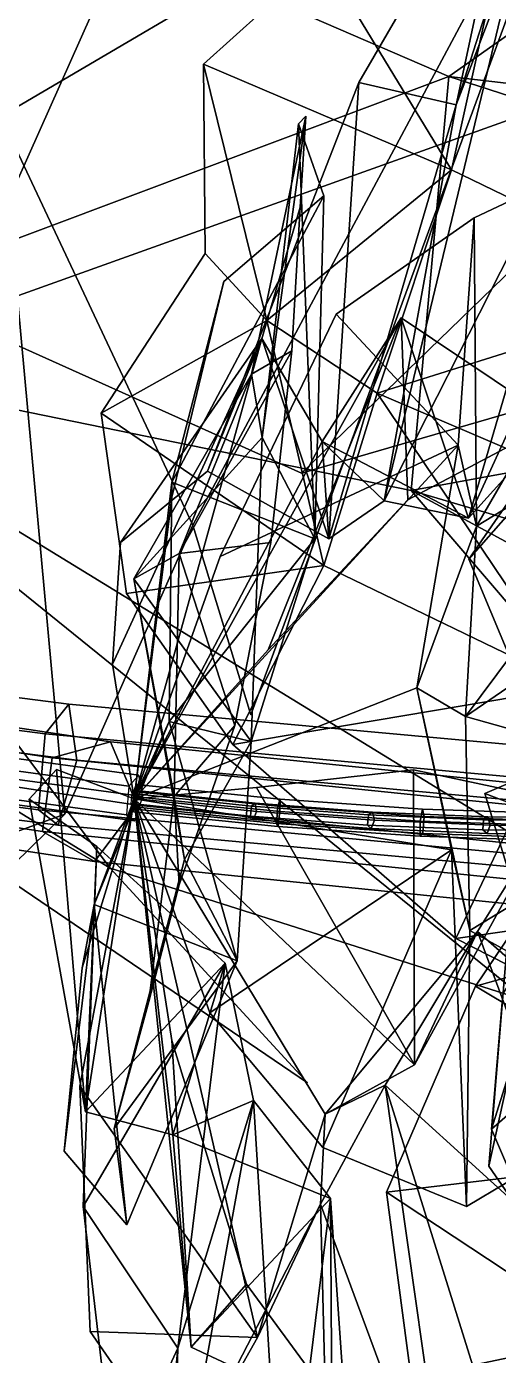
# Model space of a CAD drawing. Header units: metres. Extents: x -317 to 277, y -489 to 236.
# Drawn here: x 59.17 to 69.33, y -50.31 to -21.7 of the extents above; entities that cross this region are included whole.
import ezdxf

# ---------------------------------------------------------------- set-up
doc = ezdxf.new("R2010")
doc.units = ezdxf.units.M

msp = doc.modelspace()

# ---------------------------------------------------------------- linework, layer by layer
at = {"layer": 'Newplan_FruitU', "color": 3}
for points in [[(74.9288, -21.7826, 469.9341), (70.6905, -13.8182, 473.6238), (61.2436, -19.9203, 474.239)], [(74.9288, -21.7826, 469.9341), (61.2436, -19.9203, 474.239), (70.6905, -13.8182, 473.6238)], [(74.9288, -21.7826, 469.9341), (61.2436, -19.9203, 474.239), (57.652, -27.9705, 470.8254)], [(74.9288, -21.7826, 469.9341), (57.652, -27.9705, 470.8254), (61.2436, -19.9203, 474.239)], [(74.9288, -21.7826, 469.9341), (57.652, -27.9705, 470.8254), (65.09064, -31.3191, 465.151)], [(74.9288, -21.7826, 469.9341), (65.09064, -31.3191, 465.151), (57.652, -27.9705, 470.8254)], [(74.9288, -21.7826, 469.9341), (65.09064, -31.3191, 465.151), (75.3047, -28.3502, 462.1759)], [(74.9288, -21.7826, 469.9341), (75.3047, -28.3502, 462.1759), (65.09064, -31.3191, 465.151)]]:
    msp.add_3dface(points, dxfattribs=at)
at = {"layer": 'Newplan_Intrnd', "color": 3}
for points in [[(48.5205, -35.2189, 321.5316), (60.9755, -37.09687, 337.623), (59.7232, -37.447, 338.5515), (47.2969, -35.574, 322.4956)], [(49.04763, -36.5746, 320.8705), (61.5491, -38.4606, 337.0198), (60.9755, -37.09687, 337.623), (48.5205, -35.2189, 321.5316)], [(47.2969, -35.574, 322.4956), (59.7232, -37.447, 338.5515), (59.5112, -39.03054, 338.5307), (47.05632, -37.1526, 322.4392)], [(48.129, -37.7877, 321.4399), (60.6304, -39.6737, 337.5893), (61.5491, -38.4606, 337.0198), (49.04763, -36.5746, 320.8705)], [(54.306, -36.8304, 318.9256), (61.5904, -37.8214, 321.5215), (61.3731, -38.05774, 322.0408), (54.02374, -37.05728, 319.417)], [(54.4262, -37.2915, 318.5439), (61.6707, -38.2766, 321.1227), (61.5904, -37.8214, 321.5215), (54.306, -36.8304, 318.9256)], [(47.05632, -37.1526, 322.4392), (59.5112, -39.03054, 338.5307), (60.6304, -39.6737, 337.5893), (48.129, -37.7877, 321.4399)], [(54.02374, -37.05728, 319.417), (61.3731, -38.05774, 322.0408), (61.3187, -38.6708, 321.9594), (53.9693, -37.6703, 319.3357)], [(60.9755, -37.09687, 337.623), (72.8581, -38.3119, 354.2035), (71.5785, -38.6586, 355.0952), (59.7232, -37.447, 338.5515)], [(61.5491, -38.4606, 337.0198), (73.4763, -39.6813, 353.6601), (72.8581, -38.3119, 354.2035), (60.9755, -37.09687, 337.623)], [(54.2193, -37.8076, 318.7959), (61.5037, -38.7986, 321.3919), (61.6707, -38.2766, 321.1227), (54.4262, -37.2915, 318.5439)], [(59.7232, -37.447, 338.5515), (71.5785, -38.6586, 355.0952), (71.3939, -40.2456, 355.1112), (59.5112, -39.03054, 338.5307)], [(53.9693, -37.6703, 319.3357), (61.3187, -38.6708, 321.9594), (61.5037, -38.7986, 321.3919), (54.2193, -37.8076, 318.7959)], [(61.4456, -38.2142, 321.7505), (64.00941, -38.4858, 322.7804), (63.988, -38.7016, 322.7766), (61.4243, -38.43, 321.7467)], [(61.5287, -38.1508, 321.5605), (64.09245, -38.4224, 322.5904), (64.00941, -38.4858, 322.7804), (61.4456, -38.2142, 321.7505)], [(61.4939, -38.5019, 321.5544), (64.05769, -38.7735, 322.5843), (64.1231, -38.5983, 322.4674), (61.5594, -38.3268, 321.4375)], [(61.5594, -38.3268, 321.4375), (64.1231, -38.5983, 322.4674), (64.09245, -38.4224, 322.5904), (61.5287, -38.1508, 321.5605)], [(60.6304, -39.6737, 337.5893), (72.5576, -40.8944, 354.2295), (73.4763, -39.6813, 353.6601), (61.5491, -38.4606, 337.0198)], [(61.4243, -38.43, 321.7467), (63.988, -38.7016, 322.7766), (64.05769, -38.7735, 322.5843), (61.4939, -38.5019, 321.5544)], [(64.00941, -38.4858, 322.7804), (66.5286, -38.6746, 323.9094), (66.5129, -38.8909, 323.9081), (63.988, -38.7016, 322.7766)], [(64.09245, -38.4224, 322.5904), (66.6173, -38.6117, 323.7218), (66.5286, -38.6746, 323.9094), (64.00941, -38.4858, 322.7804)], [(64.05769, -38.7735, 322.5843), (66.5919, -38.9637, 323.7197), (66.6574, -38.7885, 323.6028), (64.1231, -38.5983, 322.4674)], [(64.1231, -38.5983, 322.4674), (66.6574, -38.7885, 323.6028), (66.6173, -38.6117, 323.7218), (64.09245, -38.4224, 322.5904)], [(66.6173, -38.6117, 323.7218), (69.1001, -38.7186, 324.953), (69.00571, -38.7812, 325.1379), (66.5286, -38.6746, 323.9094)], [(66.6574, -38.7885, 323.6028), (69.1493, -38.896, 324.8384), (69.1001, -38.7186, 324.953), (66.6173, -38.6117, 323.7218)], [(63.988, -38.7016, 322.7766), (66.5129, -38.8909, 323.9081), (66.5919, -38.9637, 323.7197), (64.05769, -38.7735, 322.5843)], [(66.5286, -38.6746, 323.9094), (69.00571, -38.7812, 325.1379), (68.9957, -38.9978, 325.1393), (66.5129, -38.8909, 323.9081)], [(66.5129, -38.8909, 323.9081), (68.9957, -38.9978, 325.1393), (69.08382, -39.07117, 324.9552), (66.5919, -38.9637, 323.7197)], [(66.5919, -38.9637, 323.7197), (69.08382, -39.07117, 324.9552), (69.1493, -38.896, 324.8384), (66.6574, -38.7885, 323.6028)], [(69.00571, -38.7812, 325.1379), (71.4347, -38.8054, 326.4631), (71.4302, -39.02216, 326.4673), (68.9957, -38.9978, 325.1393)], [(69.1001, -38.7186, 324.953), (71.5346, -38.7429, 326.2811), (71.4347, -38.8054, 326.4631), (69.00571, -38.7812, 325.1379)], [(69.08382, -39.07117, 324.9552), (71.5273, -39.09571, 326.288), (71.5928, -38.9205, 326.1711), (69.1493, -38.896, 324.8384)], [(69.1493, -38.896, 324.8384), (71.5928, -38.9205, 326.1711), (71.5346, -38.7429, 326.2811), (69.1001, -38.7186, 324.953)], [(59.5112, -39.03054, 338.5307), (71.3939, -40.2456, 355.1112), (72.5576, -40.8944, 354.2295), (60.6304, -39.6737, 337.5893)], [(68.9957, -38.9978, 325.1393), (71.4302, -39.02216, 326.4673), (71.5273, -39.09571, 326.288), (69.08382, -39.07117, 324.9552)]]:
    msp.add_3dface(points, dxfattribs=at)
at = {"layer": 'Newplan_Leaf', "color": 3}
for points in [[(71.5152, -16.05452, 412.5708), (58.6202, -23.6379, 425.6771), (48.4799, -17.6857, 426.9046)], [(71.5152, -16.05452, 412.5708), (48.4799, -17.6857, 426.9046), (58.6202, -23.6379, 425.6771)], [(62.7479, -32.4373, 432.4072), (58.6202, -23.6379, 425.6771), (71.5152, -16.05452, 412.5708)], [(62.7479, -32.4373, 432.4072), (71.5152, -16.05452, 412.5708), (58.6202, -23.6379, 425.6771)], [(71.5152, -16.05452, 412.5708), (63.997, -36.5175, 435.4333), (62.7479, -32.4373, 432.4072)], [(71.5152, -16.05452, 412.5708), (62.7479, -32.4373, 432.4072), (63.997, -36.5175, 435.4333)], [(58.758, -18.667, 269.0146), (68.2577, -22.7743, 275.6804), (52.6082, -28.6554, 249.8179)], [(58.758, -18.667, 269.0146), (52.6082, -28.6554, 249.8179), (68.2577, -22.7743, 275.6804)], [(58.758, -18.667, 269.0146), (72.5611, -19.7422, 282.4517), (68.2577, -22.7743, 275.6804)], [(58.758, -18.667, 269.0146), (68.2577, -22.7743, 275.6804), (72.5611, -19.7422, 282.4517)], [(68.2577, -22.7743, 275.6804), (67.4461, -31.6883, 260.6535), (52.6082, -28.6554, 249.8179)], [(68.2577, -22.7743, 275.6804), (52.6082, -28.6554, 249.8179), (67.4461, -31.6883, 260.6535)], [(68.2577, -22.7743, 275.6804), (85.5955, -28.3636, 285.9676), (67.4461, -31.6883, 260.6535)], [(68.2577, -22.7743, 275.6804), (67.4461, -31.6883, 260.6535), (85.5955, -28.3636, 285.9676)], [(68.2577, -22.7743, 275.6804), (90.2861, -25.3402, 292.2877), (85.5955, -28.3636, 285.9676)], [(68.2577, -22.7743, 275.6804), (85.5955, -28.3636, 285.9676), (90.2861, -25.3402, 292.2877)], [(60.9725, -39.8223, 245.8464), (65.2182, -44.4399, 244.4846), (34.2002, -23.3526, 234.6982)], [(60.9725, -39.8223, 245.8464), (34.2002, -23.3526, 234.6982), (65.2182, -44.4399, 244.4846)], [(34.2002, -23.3526, 234.6982), (52.6082, -28.6554, 249.8179), (60.9725, -39.8223, 245.8464)], [(34.2002, -23.3526, 234.6982), (60.9725, -39.8223, 245.8464), (52.6082, -28.6554, 249.8179)], [(59.9968, -38.6559, 436.1029), (52.7593, -41.2823, 442.5351), (58.6202, -23.6379, 425.6771)], [(59.9968, -38.6559, 436.1029), (58.6202, -23.6379, 425.6771), (52.7593, -41.2823, 442.5351)], [(62.7479, -32.4373, 432.4072), (59.9968, -38.6559, 436.1029), (58.6202, -23.6379, 425.6771)], [(62.7479, -32.4373, 432.4072), (58.6202, -23.6379, 425.6771), (59.9968, -38.6559, 436.1029)], [(85.5955, -28.3636, 285.9676), (78.5025, -34.9471, 269.8152), (67.4461, -31.6883, 260.6535)], [(85.5955, -28.3636, 285.9676), (67.4461, -31.6883, 260.6535), (78.5025, -34.9471, 269.8152)], [(52.6082, -28.6554, 249.8179), (78.3663, -44.4491, 255.7714), (69.9594, -42.685, 246.9532)], [(52.6082, -28.6554, 249.8179), (69.9594, -42.685, 246.9532), (78.3663, -44.4491, 255.7714)], [(52.6082, -28.6554, 249.8179), (67.4461, -31.6883, 260.6535), (78.3663, -44.4491, 255.7714)], [(52.6082, -28.6554, 249.8179), (78.3663, -44.4491, 255.7714), (67.4461, -31.6883, 260.6535)], [(52.6082, -28.6554, 249.8179), (69.9594, -42.685, 246.9532), (60.9725, -39.8223, 245.8464)], [(52.6082, -28.6554, 249.8179), (60.9725, -39.8223, 245.8464), (69.9594, -42.685, 246.9532)], [(67.4461, -31.6883, 260.6535), (93.7916, -45.9378, 269.8252), (78.3663, -44.4491, 255.7714)], [(67.4461, -31.6883, 260.6535), (78.3663, -44.4491, 255.7714), (93.7916, -45.9378, 269.8252)], [(67.4461, -31.6883, 260.6535), (78.5025, -34.9471, 269.8152), (93.7916, -45.9378, 269.8252)], [(67.4461, -31.6883, 260.6535), (93.7916, -45.9378, 269.8252), (78.5025, -34.9471, 269.8152)], [(59.9968, -38.6559, 436.1029), (51.5136, -46.9659, 446.4085), (52.7593, -41.2823, 442.5351)], [(59.9968, -38.6559, 436.1029), (52.7593, -41.2823, 442.5351), (51.5136, -46.9659, 446.4085)], [(52.8332, -48.8601, 263.3268), (61.8407, -62.955, 272.9412), (57.2036, -59.9567, 266.3783)], [(52.8332, -48.8601, 263.3268), (57.2036, -59.9567, 266.3783), (61.8407, -62.955, 272.9412)]]:
    msp.add_3dface(points, dxfattribs=at)
at = {"layer": 'Newplan_Mrstm', "color": 3}
for points in [[(68.4218, -23.3842, 329.6629), (69.8054, -16.9213, 335.4294), (66.3237, -22.9084, 335.5546)], [(68.4218, -23.3842, 329.6629), (66.3237, -22.9084, 335.5546), (69.8054, -16.9213, 335.4294)], [(71.424, -22.9403, 320.7346), (70.4151, -17.1651, 325.6625), (66.869, -31.9087, 323.7369)], [(71.424, -22.9403, 320.7346), (66.869, -31.9087, 323.7369), (70.4151, -17.1651, 325.6625)], [(66.869, -31.9087, 323.7369), (70.4151, -17.1651, 325.6625), (68.4218, -23.3842, 329.6629)], [(66.869, -31.9087, 323.7369), (68.4218, -23.3842, 329.6629), (70.4151, -17.1651, 325.6625)], [(68.4218, -23.3842, 329.6629), (70.7106, -17.3914, 330.7305), (69.8054, -16.9213, 335.4294)], [(68.4218, -23.3842, 329.6629), (69.8054, -16.9213, 335.4294), (70.7106, -17.3914, 330.7305)], [(70.4151, -17.1651, 325.6625), (70.7106, -17.3914, 330.7305), (68.4218, -23.3842, 329.6629)], [(70.4151, -17.1651, 325.6625), (68.4218, -23.3842, 329.6629), (70.7106, -17.3914, 330.7305)], [(69.515, -19.3799, 385.6082), (65.5368, -20.2093, 388.5404), (68.3146, -24.7833, 386.9639)], [(69.515, -19.3799, 385.6082), (68.3146, -24.7833, 386.9639), (65.5368, -20.2093, 388.5404)], [(69.515, -19.3799, 385.6082), (68.3146, -24.7833, 386.9639), (73.7151, -27.3962, 384.454)], [(69.515, -19.3799, 385.6082), (73.7151, -27.3962, 384.454), (68.3146, -24.7833, 386.9639)], [(65.5368, -20.2093, 388.5404), (62.9766, -22.5106, 390.9545), (68.3146, -24.7833, 386.9639)], [(65.5368, -20.2093, 388.5404), (68.3146, -24.7833, 386.9639), (62.9766, -22.5106, 390.9545)], [(70.566, -30.2057, 312.5153), (73.469, -21.8518, 314.3053), (68.6802, -32.2874, 319.3472)], [(70.566, -30.2057, 312.5153), (68.6802, -32.2874, 319.3472), (73.469, -21.8518, 314.3053)], [(68.6802, -32.2874, 319.3472), (73.469, -21.8518, 314.3053), (71.424, -22.9403, 320.7346)], [(68.6802, -32.2874, 319.3472), (71.424, -22.9403, 320.7346), (73.469, -21.8518, 314.3053)], [(68.3146, -24.7833, 386.9639), (62.9766, -22.5106, 390.9545), (64.3441, -28.02913, 388.9563)], [(68.3146, -24.7833, 386.9639), (64.3441, -28.02913, 388.9563), (62.9766, -22.5106, 390.9545)], [(64.3441, -28.02913, 388.9563), (62.9766, -22.5106, 390.9545), (63.01424, -26.5889, 391.8657)], [(64.3441, -28.02913, 388.9563), (63.01424, -26.5889, 391.8657), (62.9766, -22.5106, 390.9545)], [(65.678, -32.7313, 328.2755), (66.3237, -22.9084, 335.5546), (63.06247, -31.2698, 334.2413)], [(65.678, -32.7313, 328.2755), (63.06247, -31.2698, 334.2413), (66.3237, -22.9084, 335.5546)], [(68.4218, -23.3842, 329.6629), (66.3237, -22.9084, 335.5546), (65.678, -32.7313, 328.2755)], [(68.4218, -23.3842, 329.6629), (65.678, -32.7313, 328.2755), (66.3237, -22.9084, 335.5546)], [(68.6802, -32.2874, 319.3472), (71.424, -22.9403, 320.7346), (66.869, -31.9087, 323.7369)], [(68.6802, -32.2874, 319.3472), (66.869, -31.9087, 323.7369), (71.424, -22.9403, 320.7346)], [(66.869, -31.9087, 323.7369), (68.4218, -23.3842, 329.6629), (65.678, -32.7313, 328.2755)], [(66.869, -31.9087, 323.7369), (65.678, -32.7313, 328.2755), (68.4218, -23.3842, 329.6629)], [(68.8546, -32.4543, 319.472), (74.1837, -23.2751, 313.3701), (68.8048, -25.8201, 320.2157)], [(68.8546, -32.4543, 319.472), (68.8048, -25.8201, 320.2157), (74.1837, -23.2751, 313.3701)], [(74.01745, -29.3197, 311.704), (74.1837, -23.2751, 313.3701), (68.8546, -32.4543, 319.472)], [(74.01745, -29.3197, 311.704), (68.8546, -32.4543, 319.472), (74.1837, -23.2751, 313.3701)], [(65.1834, -23.6303, 343.8575), (64.01266, -29.1868, 344.3372), (64.2399, -30.5452, 337.9815)], [(65.1834, -23.6303, 343.8575), (64.2399, -30.5452, 337.9815), (64.01266, -29.1868, 344.3372)], [(65.1834, -23.6303, 343.8575), (65.06206, -25.588, 348.4689), (64.01266, -29.1868, 344.3372)], [(65.1834, -23.6303, 343.8575), (64.01266, -29.1868, 344.3372), (65.06206, -25.588, 348.4689)], [(65.02371, -23.7959, 337.2497), (65.1834, -23.6303, 343.8575), (64.2399, -30.5452, 337.9815)], [(65.02371, -23.7959, 337.2497), (64.2399, -30.5452, 337.9815), (65.1834, -23.6303, 343.8575)], [(65.3734, -32.727, 328.4539), (65.02371, -23.7959, 337.2497), (64.2399, -30.5452, 337.9815)], [(65.3734, -32.727, 328.4539), (64.2399, -30.5452, 337.9815), (65.02371, -23.7959, 337.2497)], [(65.5721, -25.3433, 328.3771), (65.02371, -23.7959, 337.2497), (65.3734, -32.727, 328.4539)], [(65.5721, -25.3433, 328.3771), (65.3734, -32.727, 328.4539), (65.02371, -23.7959, 337.2497)], [(68.3146, -24.7833, 386.9639), (64.3441, -28.02913, 388.9563), (66.7146, -29.596, 386.6464)], [(68.3146, -24.7833, 386.9639), (66.7146, -29.596, 386.6464), (64.3441, -28.02913, 388.9563)], [(73.7151, -27.3962, 384.454), (68.3146, -24.7833, 386.9639), (66.7146, -29.596, 386.6464)], [(73.7151, -27.3962, 384.454), (66.7146, -29.596, 386.6464), (68.3146, -24.7833, 386.9639)], [(62.2948, -31.5132, 331.5877), (65.5721, -25.3433, 328.3771), (65.3734, -32.727, 328.4539)], [(62.2948, -31.5132, 331.5877), (65.3734, -32.727, 328.4539), (65.5721, -25.3433, 328.3771)], [(63.4144, -27.1881, 326.0639), (65.5721, -25.3433, 328.3771), (62.2948, -31.5132, 331.5877)], [(63.4144, -27.1881, 326.0639), (62.2948, -31.5132, 331.5877), (65.5721, -25.3433, 328.3771)], [(65.06206, -25.588, 348.4689), (64.8815, -28.6849, 351.307), (64.01266, -29.1868, 344.3372)], [(65.06206, -25.588, 348.4689), (64.01266, -29.1868, 344.3372), (64.8815, -28.6849, 351.307)], [(68.4602, -30.7112, 315.2793), (68.8048, -25.8201, 320.2157), (65.8367, -27.8895, 320.3981)], [(68.4602, -30.7112, 315.2793), (65.8367, -27.8895, 320.3981), (68.8048, -25.8201, 320.2157)], [(68.8546, -32.4543, 319.472), (68.8048, -25.8201, 320.2157), (68.4602, -30.7112, 315.2793)], [(68.8546, -32.4543, 319.472), (68.4602, -30.7112, 315.2793), (68.8048, -25.8201, 320.2157)], [(63.01424, -26.5889, 391.8657), (60.7766, -30.02471, 393.7172), (64.3441, -28.02913, 388.9563)], [(63.01424, -26.5889, 391.8657), (64.3441, -28.02913, 388.9563), (60.7766, -30.02471, 393.7172)], [(62.2979, -31.8342, 323.4296), (63.4144, -27.1881, 326.0639), (62.2948, -31.5132, 331.5877)], [(62.2979, -31.8342, 323.4296), (62.2948, -31.5132, 331.5877), (63.4144, -27.1881, 326.0639)], [(73.7151, -27.3962, 384.454), (66.7146, -29.596, 386.6464), (80.2599, -35.3818, 382.5592)], [(73.7151, -27.3962, 384.454), (80.2599, -35.3818, 382.5592), (66.7146, -29.596, 386.6464)], [(64.3441, -28.02913, 388.9563), (60.7766, -30.02471, 393.7172), (65.569, -33.3043, 389.9267)], [(64.3441, -28.02913, 388.9563), (65.569, -33.3043, 389.9267), (60.7766, -30.02471, 393.7172)], [(61.4906, -38.3252, 321.6093), (67.2374, -27.9725, 319.0766), (65.5363, -30.6309, 323.3523)], [(61.4906, -38.3252, 321.6093), (65.5363, -30.6309, 323.3523), (67.2374, -27.9725, 319.0766)], [(61.4906, -38.3252, 321.6093), (64.3706, -35.1192, 316.3629), (67.2374, -27.9725, 319.0766)], [(61.4906, -38.3252, 321.6093), (67.2374, -27.9725, 319.0766), (64.3706, -35.1192, 316.3629)], [(68.4602, -30.7112, 315.2793), (65.8367, -27.8895, 320.3981), (63.3381, -33.1078, 320.7711)], [(68.4602, -30.7112, 315.2793), (63.3381, -33.1078, 320.7711), (65.8367, -27.8895, 320.3981)], [(66.7146, -29.596, 386.6464), (64.3441, -28.02913, 388.9563), (65.569, -33.3043, 389.9267)], [(66.7146, -29.596, 386.6464), (65.569, -33.3043, 389.9267), (64.3441, -28.02913, 388.9563)], [(64.3706, -35.1192, 316.3629), (67.3781, -31.8913, 313.1523), (67.2374, -27.9725, 319.0766)], [(64.3706, -35.1192, 316.3629), (67.2374, -27.9725, 319.0766), (67.3781, -31.8913, 313.1523)], [(67.2374, -27.9725, 319.0766), (68.6802, -32.2874, 319.3472), (65.5363, -30.6309, 323.3523)], [(67.2374, -27.9725, 319.0766), (65.5363, -30.6309, 323.3523), (68.6802, -32.2874, 319.3472)], [(67.2374, -27.9725, 319.0766), (70.566, -30.2057, 312.5153), (68.6802, -32.2874, 319.3472)], [(67.2374, -27.9725, 319.0766), (68.6802, -32.2874, 319.3472), (70.566, -30.2057, 312.5153)], [(67.3781, -31.8913, 313.1523), (70.566, -30.2057, 312.5153), (67.2374, -27.9725, 319.0766)], [(67.3781, -31.8913, 313.1523), (67.2374, -27.9725, 319.0766), (70.566, -30.2057, 312.5153)], [(64.2352, -28.4165, 328.0049), (61.02353, -35.429, 326.377), (61.4906, -38.3252, 321.6093)], [(64.2352, -28.4165, 328.0049), (61.4906, -38.3252, 321.6093), (61.02353, -35.429, 326.377)], [(64.2352, -28.4165, 328.0049), (61.1935, -32.8058, 331.5445), (61.02353, -35.429, 326.377)], [(64.2352, -28.4165, 328.0049), (61.02353, -35.429, 326.377), (61.1935, -32.8058, 331.5445)], [(64.2352, -28.4165, 328.0049), (63.06247, -31.2698, 334.2413), (61.1935, -32.8058, 331.5445)], [(64.2352, -28.4165, 328.0049), (61.1935, -32.8058, 331.5445), (63.06247, -31.2698, 334.2413)], [(65.5363, -30.6309, 323.3523), (64.2352, -28.4165, 328.0049), (61.4906, -38.3252, 321.6093)], [(65.5363, -30.6309, 323.3523), (61.4906, -38.3252, 321.6093), (64.2352, -28.4165, 328.0049)], [(65.678, -32.7313, 328.2755), (63.06247, -31.2698, 334.2413), (64.2352, -28.4165, 328.0049)], [(65.678, -32.7313, 328.2755), (64.2352, -28.4165, 328.0049), (63.06247, -31.2698, 334.2413)], [(65.5363, -30.6309, 323.3523), (65.678, -32.7313, 328.2755), (64.2352, -28.4165, 328.0049)], [(65.5363, -30.6309, 323.3523), (64.2352, -28.4165, 328.0049), (65.678, -32.7313, 328.2755)], [(64.01266, -29.1868, 344.3372), (64.8815, -28.6849, 351.307), (62.4534, -33.0481, 347.933)], [(64.01266, -29.1868, 344.3372), (62.4534, -33.0481, 347.933), (64.8815, -28.6849, 351.307)], [(62.4534, -33.0481, 347.933), (64.8815, -28.6849, 351.307), (64.4267, -32.8109, 350.8239)], [(62.4534, -33.0481, 347.933), (64.4267, -32.8109, 350.8239), (64.8815, -28.6849, 351.307)], [(72.5088, -28.8327, 332.9593), (68.6905, -33.1679, 335.7295), (69.839, -35.9144, 330.7544)], [(72.5088, -28.8327, 332.9593), (69.839, -35.9144, 330.7544), (68.6905, -33.1679, 335.7295)], [(72.5088, -28.8327, 332.9593), (69.8133, -31.5493, 338.77), (68.6905, -33.1679, 335.7295)], [(72.5088, -28.8327, 332.9593), (68.6905, -33.1679, 335.7295), (69.8133, -31.5493, 338.77)], [(64.2399, -30.5452, 337.9815), (64.01266, -29.1868, 344.3372), (61.4832, -33.593, 344.4442)], [(64.2399, -30.5452, 337.9815), (61.4832, -33.593, 344.4442), (64.01266, -29.1868, 344.3372)], [(64.01266, -29.1868, 344.3372), (62.4534, -33.0481, 347.933), (61.4832, -33.593, 344.4442)], [(64.01266, -29.1868, 344.3372), (61.4832, -33.593, 344.4442), (62.4534, -33.0481, 347.933)], [(68.6175, -36.5553, 317.0597), (74.01745, -29.3197, 311.704), (68.8546, -32.4543, 319.472)], [(68.6175, -36.5553, 317.0597), (68.8546, -32.4543, 319.472), (74.01745, -29.3197, 311.704)], [(68.6175, -36.5553, 317.0597), (75.9596, -31.5255, 304.6318), (74.01745, -29.3197, 311.704)], [(68.6175, -36.5553, 317.0597), (74.01745, -29.3197, 311.704), (75.9596, -31.5255, 304.6318)], [(66.7146, -29.596, 386.6464), (65.569, -33.3043, 389.9267), (70.9695, -35.9172, 387.4168)], [(66.7146, -29.596, 386.6464), (70.9695, -35.9172, 387.4168), (65.569, -33.3043, 389.9267)], [(80.2599, -35.3818, 382.5592), (66.7146, -29.596, 386.6464), (70.9695, -35.9172, 387.4168)], [(80.2599, -35.3818, 382.5592), (70.9695, -35.9172, 387.4168), (66.7146, -29.596, 386.6464)], [(65.569, -33.3043, 389.9267), (60.7766, -30.02471, 393.7172), (61.3196, -33.9073, 393.2587)], [(65.569, -33.3043, 389.9267), (61.3196, -33.9073, 393.2587), (60.7766, -30.02471, 393.7172)], [(64.2399, -30.5452, 337.9815), (61.4832, -33.593, 344.4442), (64.00866, -37.09406, 329.7805)], [(64.2399, -30.5452, 337.9815), (64.00866, -37.09406, 329.7805), (61.4832, -33.593, 344.4442)], [(65.3734, -32.727, 328.4539), (64.2399, -30.5452, 337.9815), (64.00866, -37.09406, 329.7805)], [(65.3734, -32.727, 328.4539), (64.00866, -37.09406, 329.7805), (64.2399, -30.5452, 337.9815)], [(67.5726, -35.9401, 315.6152), (68.4602, -30.7112, 315.2793), (61.4906, -38.3252, 321.6093)], [(67.5726, -35.9401, 315.6152), (61.4906, -38.3252, 321.6093), (68.4602, -30.7112, 315.2793)], [(68.4602, -30.7112, 315.2793), (63.3381, -33.1078, 320.7711), (61.4906, -38.3252, 321.6093)], [(68.4602, -30.7112, 315.2793), (61.4906, -38.3252, 321.6093), (63.3381, -33.1078, 320.7711)], [(68.6802, -32.2874, 319.3472), (66.869, -31.9087, 323.7369), (65.5363, -30.6309, 323.3523)], [(68.6802, -32.2874, 319.3472), (65.5363, -30.6309, 323.3523), (66.869, -31.9087, 323.7369)], [(65.5363, -30.6309, 323.3523), (66.869, -31.9087, 323.7369), (65.678, -32.7313, 328.2755)], [(65.5363, -30.6309, 323.3523), (65.678, -32.7313, 328.2755), (66.869, -31.9087, 323.7369)], [(67.5726, -35.9401, 315.6152), (68.8546, -32.4543, 319.472), (68.4602, -30.7112, 315.2793)], [(67.5726, -35.9401, 315.6152), (68.4602, -30.7112, 315.2793), (68.8546, -32.4543, 319.472)], [(61.4906, -38.3252, 321.6093), (62.2948, -31.5132, 331.5877), (62.2429, -36.6655, 330.2862)], [(61.4906, -38.3252, 321.6093), (62.2429, -36.6655, 330.2862), (62.2948, -31.5132, 331.5877)], [(61.4906, -38.3252, 321.6093), (62.2979, -31.8342, 323.4296), (62.2948, -31.5132, 331.5877)], [(61.4906, -38.3252, 321.6093), (62.2948, -31.5132, 331.5877), (62.2979, -31.8342, 323.4296)], [(62.2948, -31.5132, 331.5877), (65.3734, -32.727, 328.4539), (62.2429, -36.6655, 330.2862)], [(62.2948, -31.5132, 331.5877), (62.2429, -36.6655, 330.2862), (65.3734, -32.727, 328.4539)], [(73.8772, -38.03088, 308.0956), (75.9596, -31.5255, 304.6318), (68.6175, -36.5553, 317.0597)], [(73.8772, -38.03088, 308.0956), (68.6175, -36.5553, 317.0597), (75.9596, -31.5255, 304.6318)], [(67.5726, -35.9401, 315.6152), (68.6175, -36.5553, 317.0597), (68.8546, -32.4543, 319.472)], [(67.5726, -35.9401, 315.6152), (68.8546, -32.4543, 319.472), (68.6175, -36.5553, 317.0597)], [(65.3734, -32.727, 328.4539), (64.00866, -37.09406, 329.7805), (62.2429, -36.6655, 330.2862)], [(65.3734, -32.727, 328.4539), (62.2429, -36.6655, 330.2862), (64.00866, -37.09406, 329.7805)], [(64.4267, -32.8109, 350.8239), (63.6507, -36.7481, 352.8576), (62.4534, -33.0481, 347.933)], [(64.4267, -32.8109, 350.8239), (62.4534, -33.0481, 347.933), (63.6507, -36.7481, 352.8576)], [(61.4832, -33.593, 344.4442), (62.4534, -33.0481, 347.933), (62.3461, -38.2754, 346.2202)], [(61.4832, -33.593, 344.4442), (62.3461, -38.2754, 346.2202), (62.4534, -33.0481, 347.933)], [(62.4534, -33.0481, 347.933), (63.6507, -36.7481, 352.8576), (62.3461, -38.2754, 346.2202)], [(62.4534, -33.0481, 347.933), (62.3461, -38.2754, 346.2202), (63.6507, -36.7481, 352.8576)], [(65.569, -33.3043, 389.9267), (61.3196, -33.9073, 393.2587), (63.6136, -37.1609, 392.03)], [(65.569, -33.3043, 389.9267), (63.6136, -37.1609, 392.03), (61.3196, -33.9073, 393.2587)], [(70.9695, -35.9172, 387.4168), (65.569, -33.3043, 389.9267), (63.6136, -37.1609, 392.03)], [(70.9695, -35.9172, 387.4168), (63.6136, -37.1609, 392.03), (65.569, -33.3043, 389.9267)], [(64.00866, -37.09406, 329.7805), (61.4832, -33.593, 344.4442), (62.5734, -39.6338, 339.8644)], [(64.00866, -37.09406, 329.7805), (62.5734, -39.6338, 339.8644), (61.4832, -33.593, 344.4442)], [(61.4832, -33.593, 344.4442), (62.3461, -38.2754, 346.2202), (62.5734, -39.6338, 339.8644)], [(61.4832, -33.593, 344.4442), (62.5734, -39.6338, 339.8644), (62.3461, -38.2754, 346.2202)], [(61.4906, -38.3252, 321.6093), (68.32, -39.4223, 311.6708), (67.5726, -35.9401, 315.6152)], [(61.4906, -38.3252, 321.6093), (67.5726, -35.9401, 315.6152), (68.32, -39.4223, 311.6708)], [(70.9695, -35.9172, 387.4168), (63.6136, -37.1609, 392.03), (68.4136, -41.3322, 389.2835)], [(70.9695, -35.9172, 387.4168), (68.4136, -41.3322, 389.2835), (63.6136, -37.1609, 392.03)], [(68.32, -39.4223, 311.6708), (68.7143, -41.1655, 315.8635), (67.5726, -35.9401, 315.6152)], [(68.32, -39.4223, 311.6708), (67.5726, -35.9401, 315.6152), (68.7143, -41.1655, 315.8635)], [(68.7143, -41.1655, 315.8635), (68.6175, -36.5553, 317.0597), (67.5726, -35.9401, 315.6152)], [(68.7143, -41.1655, 315.8635), (67.5726, -35.9401, 315.6152), (68.6175, -36.5553, 317.0597)], [(70.9695, -35.9172, 387.4168), (68.4136, -41.3322, 389.2835), (79.4953, -39.7379, 384.3293)], [(70.9695, -35.9172, 387.4168), (79.4953, -39.7379, 384.3293), (68.4136, -41.3322, 389.2835)], [(68.7143, -41.1655, 315.8635), (73.8772, -38.03088, 308.0956), (68.6175, -36.5553, 317.0597)], [(68.7143, -41.1655, 315.8635), (68.6175, -36.5553, 317.0597), (73.8772, -38.03088, 308.0956)], [(72.8241, -36.4369, 384.6054), (68.8312, -42.362, 390.1161), (79.6049, -39.3624, 384.4431)], [(72.8241, -36.4369, 384.6054), (79.6049, -39.3624, 384.4431), (68.8312, -42.362, 390.1161)], [(62.2429, -36.6655, 330.2862), (60.6283, -40.6018, 333.4707), (61.4906, -38.3252, 321.6093)], [(62.2429, -36.6655, 330.2862), (61.4906, -38.3252, 321.6093), (60.6283, -40.6018, 333.4707)], [(62.2429, -36.6655, 330.2862), (63.707, -41.8156, 330.3368), (60.6283, -40.6018, 333.4707)], [(62.2429, -36.6655, 330.2862), (60.6283, -40.6018, 333.4707), (63.707, -41.8156, 330.3368)], [(62.2429, -36.6655, 330.2862), (64.00866, -37.09406, 329.7805), (63.707, -41.8156, 330.3368)], [(62.2429, -36.6655, 330.2862), (63.707, -41.8156, 330.3368), (64.00866, -37.09406, 329.7805)], [(62.3461, -38.2754, 346.2202), (63.6507, -36.7481, 352.8576), (62.4558, -40.1764, 351.3091)], [(62.3461, -38.2754, 346.2202), (62.4558, -40.1764, 351.3091), (63.6507, -36.7481, 352.8576)], [(64.00866, -37.09406, 329.7805), (62.5734, -39.6338, 339.8644), (63.707, -41.8156, 330.3368)], [(64.00866, -37.09406, 329.7805), (63.707, -41.8156, 330.3368), (62.5734, -39.6338, 339.8644)], [(59.8143, -37.6953, 328.1585), (59.2298, -38.3377, 333.5453), (60.4416, -45.06619, 331.6132)], [(59.8143, -37.6953, 328.1585), (60.4416, -45.06619, 331.6132), (59.2298, -38.3377, 333.5453)], [(61.4906, -38.3252, 321.6093), (59.8143, -37.6953, 328.1585), (60.4416, -45.06619, 331.6132)], [(61.4906, -38.3252, 321.6093), (60.4416, -45.06619, 331.6132), (59.8143, -37.6953, 328.1585)], [(67.5236, -44.05664, 312.8132), (67.5028, -37.7042, 311.9797), (64.1217, -38.085, 316.6741)], [(67.5236, -44.05664, 312.8132), (64.1217, -38.085, 316.6741), (67.5028, -37.7042, 311.9797)], [(67.5236, -44.05664, 312.8132), (70.6368, -38.3694, 310.2884), (67.5028, -37.7042, 311.9797)], [(67.5236, -44.05664, 312.8132), (67.5028, -37.7042, 311.9797), (70.6368, -38.3694, 310.2884)], [(68.7143, -41.1655, 315.8635), (73.8499, -44.00766, 304.7819), (73.8772, -38.03088, 308.0956)], [(68.7143, -41.1655, 315.8635), (73.8772, -38.03088, 308.0956), (73.8499, -44.00766, 304.7819)], [(69.6398, -37.9526, 332.7904), (69.03178, -38.2123, 338.2066), (71.06618, -44.8849, 336.8607)], [(69.6398, -37.9526, 332.7904), (71.06618, -44.8849, 336.8607), (69.03178, -38.2123, 338.2066)], [(61.4906, -38.3252, 321.6093), (60.3184, -44.5145, 324.1426), (64.144, -49.9262, 319.3744)], [(61.4906, -38.3252, 321.6093), (64.144, -49.9262, 319.3744), (60.3184, -44.5145, 324.1426)], [(60.6283, -40.6018, 333.4707), (60.3714, -41.9666, 325.7111), (61.4906, -38.3252, 321.6093)], [(60.6283, -40.6018, 333.4707), (61.4906, -38.3252, 321.6093), (60.3714, -41.9666, 325.7111)], [(61.4906, -38.3252, 321.6093), (60.4416, -45.06619, 331.6132), (62.323, -45.5592, 326.6676)], [(61.4906, -38.3252, 321.6093), (62.323, -45.5592, 326.6676), (60.4416, -45.06619, 331.6132)], [(67.5236, -44.05664, 312.8132), (64.1217, -38.085, 316.6741), (61.4906, -38.3252, 321.6093)], [(67.5236, -44.05664, 312.8132), (61.4906, -38.3252, 321.6093), (64.1217, -38.085, 316.6741)], [(62.323, -45.5592, 326.6676), (62.711, -50.1343, 323.9916), (61.4906, -38.3252, 321.6093)], [(62.323, -45.5592, 326.6676), (61.4906, -38.3252, 321.6093), (62.711, -50.1343, 323.9916)], [(62.711, -50.1343, 323.9916), (62.2986, -43.5286, 319.7097), (61.4906, -38.3252, 321.6093)], [(62.711, -50.1343, 323.9916), (61.4906, -38.3252, 321.6093), (62.2986, -43.5286, 319.7097)], [(61.4906, -38.3252, 321.6093), (64.144, -49.9262, 319.3744), (65.598, -45.1135, 317.6523)], [(61.4906, -38.3252, 321.6093), (65.598, -45.1135, 317.6523), (64.144, -49.9262, 319.3744)], [(65.598, -45.1135, 317.6523), (67.5236, -44.05664, 312.8132), (61.4906, -38.3252, 321.6093)], [(65.598, -45.1135, 317.6523), (61.4906, -38.3252, 321.6093), (67.5236, -44.05664, 312.8132)], [(61.4906, -38.3252, 321.6093), (63.1181, -42.9315, 316.8943), (68.32, -39.4223, 311.6708)], [(61.4906, -38.3252, 321.6093), (68.32, -39.4223, 311.6708), (63.1181, -42.9315, 316.8943)], [(62.5734, -39.6338, 339.8644), (62.3461, -38.2754, 346.2202), (61.7994, -42.688, 348.0504)], [(62.5734, -39.6338, 339.8644), (61.7994, -42.688, 348.0504), (62.3461, -38.2754, 346.2202)], [(62.3461, -38.2754, 346.2202), (62.4558, -40.1764, 351.3091), (61.7994, -42.688, 348.0504)], [(62.3461, -38.2754, 346.2202), (61.7994, -42.688, 348.0504), (62.4558, -40.1764, 351.3091)], [(69.03178, -38.2123, 338.2066), (70.5298, -38.777, 341.5), (71.06618, -44.8849, 336.8607)], [(69.03178, -38.2123, 338.2066), (71.06618, -44.8849, 336.8607), (70.5298, -38.777, 341.5)], [(59.2298, -38.3377, 333.5453), (60.6802, -39.3513, 336.7513), (60.4416, -45.06619, 331.6132)], [(59.2298, -38.3377, 333.5453), (60.4416, -45.06619, 331.6132), (60.6802, -39.3513, 336.7513)], [(68.876, -41.182, 316.0813), (70.6368, -38.3694, 310.2884), (67.5236, -44.05664, 312.8132)], [(68.876, -41.182, 316.0813), (67.5236, -44.05664, 312.8132), (70.6368, -38.3694, 310.2884)], [(68.876, -41.182, 316.0813), (73.8554, -45.5567, 305.7877), (70.6368, -38.3694, 310.2884)], [(68.876, -41.182, 316.0813), (70.6368, -38.3694, 310.2884), (73.8554, -45.5567, 305.7877)], [(60.6802, -39.3513, 336.7513), (60.3882, -47.1065, 341.3547), (63.4434, -41.8663, 330.3792)], [(60.6802, -39.3513, 336.7513), (63.4434, -41.8663, 330.3792), (60.3882, -47.1065, 341.3547)], [(60.4416, -45.06619, 331.6132), (60.6802, -39.3513, 336.7513), (63.4434, -41.8663, 330.3792)], [(60.4416, -45.06619, 331.6132), (63.4434, -41.8663, 330.3792), (60.6802, -39.3513, 336.7513)], [(63.1181, -42.9315, 316.8943), (65.5478, -45.8344, 312.9646), (68.32, -39.4223, 311.6708)], [(63.1181, -42.9315, 316.8943), (68.32, -39.4223, 311.6708), (65.5478, -45.8344, 312.9646)], [(65.5478, -45.8344, 312.9646), (68.6404, -47.1018, 311.4681), (68.32, -39.4223, 311.6708)], [(65.5478, -45.8344, 312.9646), (68.32, -39.4223, 311.6708), (68.6404, -47.1018, 311.4681)], [(68.32, -39.4223, 311.6708), (68.6404, -47.1018, 311.4681), (68.7143, -41.1655, 315.8635)], [(68.32, -39.4223, 311.6708), (68.7143, -41.1655, 315.8635), (68.6404, -47.1018, 311.4681)], [(79.6049, -39.3624, 384.4431), (68.8312, -42.362, 390.1161), (74.6961, -45.8664, 389.9588)], [(79.6049, -39.3624, 384.4431), (74.6961, -45.8664, 389.9588), (68.8312, -42.362, 390.1161)], [(62.5734, -39.6338, 339.8644), (61.05751, -45.4267, 341.7311), (63.707, -41.8156, 330.3368)], [(62.5734, -39.6338, 339.8644), (63.707, -41.8156, 330.3368), (61.05751, -45.4267, 341.7311)], [(62.5734, -39.6338, 339.8644), (61.7994, -42.688, 348.0504), (61.05751, -45.4267, 341.7311)], [(62.5734, -39.6338, 339.8644), (61.05751, -45.4267, 341.7311), (61.7994, -42.688, 348.0504)], [(79.4953, -39.7379, 384.3293), (68.4136, -41.3322, 389.2835), (75.8842, -45.1478, 385.8333)], [(79.4953, -39.7379, 384.3293), (75.8842, -45.1478, 385.8333), (68.4136, -41.3322, 389.2835)], [(70.9698, -39.7325, 344.6417), (69.1786, -45.4421, 346.521), (72.8817, -42.2013, 335.3105)], [(70.9698, -39.7325, 344.6417), (72.8817, -42.2013, 335.3105), (69.1786, -45.4421, 346.521)], [(70.9698, -39.7325, 344.6417), (69.4248, -42.541, 352.8064), (69.1786, -45.4421, 346.521)], [(70.9698, -39.7325, 344.6417), (69.1786, -45.4421, 346.521), (69.4248, -42.541, 352.8064)], [(60.6283, -40.6018, 333.4707), (59.9814, -45.9105, 329.9427), (60.3714, -41.9666, 325.7111)], [(60.6283, -40.6018, 333.4707), (60.3714, -41.9666, 325.7111), (59.9814, -45.9105, 329.9427)], [(60.6283, -40.6018, 333.4707), (61.3303, -47.5009, 332.9053), (59.9814, -45.9105, 329.9427)], [(60.6283, -40.6018, 333.4707), (59.9814, -45.9105, 329.9427), (61.3303, -47.5009, 332.9053)], [(63.707, -41.8156, 330.3368), (61.3303, -47.5009, 332.9053), (60.6283, -40.6018, 333.4707)], [(63.707, -41.8156, 330.3368), (60.6283, -40.6018, 333.4707), (61.3303, -47.5009, 332.9053)], [(69.568, -40.8442, 338.1302), (69.1211, -46.2373, 334.7006), (69.9582, -42.4216, 330.4165)], [(69.568, -40.8442, 338.1302), (69.9582, -42.4216, 330.4165), (69.1211, -46.2373, 334.7006)], [(69.568, -40.8442, 338.1302), (70.1744, -47.7681, 337.8106), (69.1211, -46.2373, 334.7006)], [(69.568, -40.8442, 338.1302), (69.1211, -46.2373, 334.7006), (70.1744, -47.7681, 337.8106)], [(65.598, -45.1135, 317.6523), (68.876, -41.182, 316.0813), (67.5236, -44.05664, 312.8132)], [(65.598, -45.1135, 317.6523), (67.5236, -44.05664, 312.8132), (68.876, -41.182, 316.0813)], [(65.598, -45.1135, 317.6523), (66.8903, -44.4895, 318.8762), (68.876, -41.182, 316.0813)], [(65.598, -45.1135, 317.6523), (68.876, -41.182, 316.0813), (66.8903, -44.4895, 318.8762)], [(66.8903, -44.4895, 318.8762), (71.7274, -48.8831, 310.6607), (68.876, -41.182, 316.0813)], [(66.8903, -44.4895, 318.8762), (68.876, -41.182, 316.0813), (71.7274, -48.8831, 310.6607)], [(68.6404, -47.1018, 311.4681), (73.8499, -44.00766, 304.7819), (68.7143, -41.1655, 315.8635)], [(68.6404, -47.1018, 311.4681), (68.7143, -41.1655, 315.8635), (73.8499, -44.00766, 304.7819)], [(71.7274, -48.8831, 310.6607), (73.8554, -45.5567, 305.7877), (68.876, -41.182, 316.0813)], [(71.7274, -48.8831, 310.6607), (68.876, -41.182, 316.0813), (73.8554, -45.5567, 305.7877)], [(63.4434, -41.8663, 330.3792), (60.3882, -47.1065, 341.3547), (62.4258, -50.1529, 335.5866)], [(63.4434, -41.8663, 330.3792), (62.4258, -50.1529, 335.5866), (60.3882, -47.1065, 341.3547)], [(60.4416, -45.06619, 331.6132), (63.4434, -41.8663, 330.3792), (62.323, -45.5592, 326.6676)], [(60.4416, -45.06619, 331.6132), (62.323, -45.5592, 326.6676), (63.4434, -41.8663, 330.3792)], [(63.707, -41.8156, 330.3368), (61.05751, -45.4267, 341.7311), (61.3303, -47.5009, 332.9053)], [(63.707, -41.8156, 330.3368), (61.3303, -47.5009, 332.9053), (61.05751, -45.4267, 341.7311)], [(63.4434, -41.8663, 330.3792), (64.05819, -44.8205, 326.693), (62.323, -45.5592, 326.6676)], [(63.4434, -41.8663, 330.3792), (62.323, -45.5592, 326.6676), (64.05819, -44.8205, 326.693)], [(63.4434, -41.8663, 330.3792), (62.4258, -50.1529, 335.5866), (64.05819, -44.8205, 326.693)], [(63.4434, -41.8663, 330.3792), (64.05819, -44.8205, 326.693), (62.4258, -50.1529, 335.5866)], [(72.8817, -42.2013, 335.3105), (69.1786, -45.4421, 346.521), (70.1744, -47.7681, 337.8106)], [(72.8817, -42.2013, 335.3105), (70.1744, -47.7681, 337.8106), (69.1786, -45.4421, 346.521)], [(68.8312, -42.362, 390.1161), (66.9176, -46.7926, 394.6353), (74.6961, -45.8664, 389.9588)], [(68.8312, -42.362, 390.1161), (74.6961, -45.8664, 389.9588), (66.9176, -46.7926, 394.6353)], [(62.711, -50.1343, 323.9916), (63.9048, -48.778, 317.8448), (62.2986, -43.5286, 319.7097)], [(62.711, -50.1343, 323.9916), (62.2986, -43.5286, 319.7097), (63.9048, -48.778, 317.8448)], [(60.3184, -44.5145, 324.1426), (60.5407, -49.7957, 325.4959), (64.144, -49.9262, 319.3744)], [(60.3184, -44.5145, 324.1426), (64.144, -49.9262, 319.3744), (60.5407, -49.7957, 325.4959)], [(65.4963, -47.05167, 322.6426), (66.8903, -44.4895, 318.8762), (65.598, -45.1135, 317.6523)], [(65.4963, -47.05167, 322.6426), (65.598, -45.1135, 317.6523), (66.8903, -44.4895, 318.8762)], [(65.4963, -47.05167, 322.6426), (68.3478, -54.7528, 317.222), (66.8903, -44.4895, 318.8762)], [(65.4963, -47.05167, 322.6426), (66.8903, -44.4895, 318.8762), (68.3478, -54.7528, 317.222)], [(68.3478, -54.7528, 317.222), (70.618, -56.4406, 310.105), (66.8903, -44.4895, 318.8762)], [(68.3478, -54.7528, 317.222), (66.8903, -44.4895, 318.8762), (70.618, -56.4406, 310.105)], [(66.8903, -44.4895, 318.8762), (70.618, -56.4406, 310.105), (71.7274, -48.8831, 310.6607)], [(66.8903, -44.4895, 318.8762), (71.7274, -48.8831, 310.6607), (70.618, -56.4406, 310.105)], [(62.4258, -50.1529, 335.5866), (61.7224, -57.711, 334.5693), (64.05819, -44.8205, 326.693)], [(62.4258, -50.1529, 335.5866), (64.05819, -44.8205, 326.693), (61.7224, -57.711, 334.5693)], [(64.05819, -44.8205, 326.693), (61.7224, -57.711, 334.5693), (64.6952, -55.2211, 327.9651)], [(64.05819, -44.8205, 326.693), (64.6952, -55.2211, 327.9651), (61.7224, -57.711, 334.5693)], [(62.323, -45.5592, 326.6676), (64.05819, -44.8205, 326.693), (65.7128, -46.9344, 322.7577)], [(62.323, -45.5592, 326.6676), (65.7128, -46.9344, 322.7577), (64.05819, -44.8205, 326.693)], [(64.05819, -44.8205, 326.693), (64.6952, -55.2211, 327.9651), (65.7128, -46.9344, 322.7577)], [(64.05819, -44.8205, 326.693), (65.7128, -46.9344, 322.7577), (64.6952, -55.2211, 327.9651)], [(64.144, -49.9262, 319.3744), (65.4963, -47.05167, 322.6426), (65.598, -45.1135, 317.6523)], [(64.144, -49.9262, 319.3744), (65.598, -45.1135, 317.6523), (65.4963, -47.05167, 322.6426)], [(62.323, -45.5592, 326.6676), (65.7128, -46.9344, 322.7577), (62.711, -50.1343, 323.9916)], [(62.323, -45.5592, 326.6676), (62.711, -50.1343, 323.9916), (65.7128, -46.9344, 322.7577)], [(66.9176, -46.7926, 394.6353), (71.6459, -49.9158, 394.032), (74.6961, -45.8664, 389.9588)], [(66.9176, -46.7926, 394.6353), (74.6961, -45.8664, 389.9588), (71.6459, -49.9158, 394.032)], [(66.9176, -46.7926, 394.6353), (67.4469, -50.8, 397.5972), (71.6459, -49.9158, 394.032)], [(66.9176, -46.7926, 394.6353), (71.6459, -49.9158, 394.032), (67.4469, -50.8, 397.5972)], [(60.3882, -47.1065, 341.3547), (61.08204, -53.06916, 344.1261), (62.4258, -50.1529, 335.5866)], [(60.3882, -47.1065, 341.3547), (62.4258, -50.1529, 335.5866), (61.08204, -53.06916, 344.1261)], [(62.5656, -52.7216, 326.361), (65.8119, -59.5264, 321.4035), (65.4963, -47.05167, 322.6426)], [(62.5656, -52.7216, 326.361), (65.4963, -47.05167, 322.6426), (65.8119, -59.5264, 321.4035)], [(64.144, -49.9262, 319.3744), (62.5656, -52.7216, 326.361), (65.4963, -47.05167, 322.6426)], [(64.144, -49.9262, 319.3744), (65.4963, -47.05167, 322.6426), (62.5656, -52.7216, 326.361)], [(65.7128, -46.9344, 322.7577), (66.04384, -51.6921, 318.0861), (62.711, -50.1343, 323.9916)], [(65.7128, -46.9344, 322.7577), (62.711, -50.1343, 323.9916), (66.04384, -51.6921, 318.0861)], [(64.6952, -55.2211, 327.9651), (65.7895, -59.1686, 323.2153), (65.7128, -46.9344, 322.7577)], [(64.6952, -55.2211, 327.9651), (65.7128, -46.9344, 322.7577), (65.7895, -59.1686, 323.2153)], [(65.4963, -47.05167, 322.6426), (65.8119, -59.5264, 321.4035), (68.3478, -54.7528, 317.222)], [(65.4963, -47.05167, 322.6426), (68.3478, -54.7528, 317.222), (65.8119, -59.5264, 321.4035)], [(65.7128, -46.9344, 322.7577), (65.7895, -59.1686, 323.2153), (66.04384, -51.6921, 318.0861)], [(65.7128, -46.9344, 322.7577), (66.04384, -51.6921, 318.0861), (65.7895, -59.1686, 323.2153)], [(62.711, -50.1343, 323.9916), (66.04384, -51.6921, 318.0861), (63.9048, -48.778, 317.8448)], [(62.711, -50.1343, 323.9916), (63.9048, -48.778, 317.8448), (66.04384, -51.6921, 318.0861)], [(60.5407, -49.7957, 325.4959), (62.5656, -52.7216, 326.361), (64.144, -49.9262, 319.3744)], [(60.5407, -49.7957, 325.4959), (64.144, -49.9262, 319.3744), (62.5656, -52.7216, 326.361)], [(67.4469, -50.8, 397.5972), (69.5017, -54.03627, 399.3243), (71.6459, -49.9158, 394.032)], [(67.4469, -50.8, 397.5972), (71.6459, -49.9158, 394.032), (69.5017, -54.03627, 399.3243)], [(61.08204, -53.06916, 344.1261), (62.2683, -55.5881, 339.154), (62.4258, -50.1529, 335.5866)], [(61.08204, -53.06916, 344.1261), (62.4258, -50.1529, 335.5866), (62.2683, -55.5881, 339.154)], [(62.4258, -50.1529, 335.5866), (62.2683, -55.5881, 339.154), (61.7224, -57.711, 334.5693)], [(62.4258, -50.1529, 335.5866), (61.7224, -57.711, 334.5693), (62.2683, -55.5881, 339.154)]]:
    msp.add_3dface(points, dxfattribs=at)
at = {"layer": 'Newplan_Petiole', "color": 3}
for points in [[(46.9756, -34.6033, 313.3437), (60.07973, -36.2893, 317.2842), (59.5717, -36.9293, 318.6934), (46.09103, -35.1871, 314.5806)], [(47.377, -35.8468, 312.371), (60.2496, -37.4982, 316.2057), (60.07973, -36.2893, 317.2842), (46.9756, -34.6033, 313.3437)], [(46.09103, -35.1871, 314.5806), (59.5717, -36.9293, 318.6934), (59.4265, -38.5651, 318.4763), (45.9458, -36.8228, 314.3636)], [(46.7442, -37.2107, 312.9978), (59.8482, -38.8966, 316.9383), (60.2496, -37.4982, 316.2057), (47.377, -35.8468, 312.371)], [(60.07973, -36.2893, 317.2842), (73.8058, -37.5484, 317.5913), (73.7082, -38.2335, 319.0659), (59.5717, -36.9293, 318.6934)], [(60.2496, -37.4982, 316.2057), (73.7236, -38.7295, 316.4726), (73.8058, -37.5484, 317.5913), (60.07973, -36.2893, 317.2842)], [(45.9458, -36.8228, 314.3636), (59.4265, -38.5651, 318.4763), (59.8482, -38.8966, 316.9383), (46.7442, -37.2107, 312.9978)], [(59.5717, -36.9293, 318.6934), (73.7082, -38.2335, 319.0659), (73.563, -39.8693, 318.8488), (59.4265, -38.5651, 318.4763)], [(59.8482, -38.8966, 316.9383), (73.5744, -40.1557, 317.2453), (73.7236, -38.7295, 316.4726), (60.2496, -37.4982, 316.2057)], [(61.5273, -38.0197, 321.5513), (64.6285, -38.3349, 321.8528), (64.5809, -38.4868, 322.1834), (61.4797, -38.1715, 321.882)], [(61.5245, -38.2872, 321.3003), (64.6257, -38.6025, 321.6017), (64.6285, -38.3349, 321.8528), (61.5273, -38.0197, 321.5513)], [(61.4797, -38.1715, 321.882), (64.5809, -38.4868, 322.1834), (64.5482, -38.8552, 322.1345), (61.447, -38.5399, 321.8331)], [(61.4752, -38.6069, 321.4734), (64.5763, -38.9222, 321.7748), (64.6257, -38.6025, 321.6017), (61.5245, -38.2872, 321.3003)], [(64.6285, -38.3349, 321.8528), (67.6951, -38.5464, 321.395), (67.7328, -38.7055, 321.7234), (64.5809, -38.4868, 322.1834)], [(64.6257, -38.6025, 321.6017), (67.6399, -38.8095, 321.1453), (67.6951, -38.5464, 321.395), (64.6285, -38.3349, 321.8528)], [(59.4265, -38.5651, 318.4763), (73.563, -39.8693, 318.8488), (73.5744, -40.1557, 317.2453), (59.8482, -38.8966, 316.9383)], [(61.447, -38.5399, 321.8331), (64.5482, -38.8552, 322.1345), (64.5763, -38.9222, 321.7748), (61.4752, -38.6069, 321.4734)], [(64.5809, -38.4868, 322.1834), (67.7328, -38.7055, 321.7234), (67.7001, -39.07401, 321.6745), (64.5482, -38.8552, 322.1345)], [(64.5763, -38.9222, 321.7748), (67.643, -39.1337, 321.317), (67.6399, -38.8095, 321.1453), (64.6257, -38.6025, 321.6017)], [(67.6399, -38.8095, 321.1453), (70.4608, -38.9046, 319.9748), (70.5667, -38.6441, 320.2105), (67.6951, -38.5464, 321.395)], [(67.6951, -38.5464, 321.395), (70.5667, -38.6441, 320.2105), (70.6869, -38.8076, 320.5163), (67.7328, -38.7055, 321.7234)], [(64.5482, -38.8552, 322.1345), (67.7001, -39.07401, 321.6745), (67.643, -39.1337, 321.317), (64.5763, -38.9222, 321.7748)], [(67.643, -39.1337, 321.317), (70.5146, -39.2314, 320.1326), (70.4608, -38.9046, 319.9748), (67.6399, -38.8095, 321.1453)], [(67.7328, -38.7055, 321.7234), (70.6869, -38.8076, 320.5163), (70.6542, -39.176, 320.4674), (67.7001, -39.07401, 321.6745)], [(67.7001, -39.07401, 321.6745), (70.6542, -39.176, 320.4674), (70.5146, -39.2314, 320.1326), (67.643, -39.1337, 321.317)]]:
    msp.add_3dface(points, dxfattribs=at)

doc.saveas('drawing.dxf')
